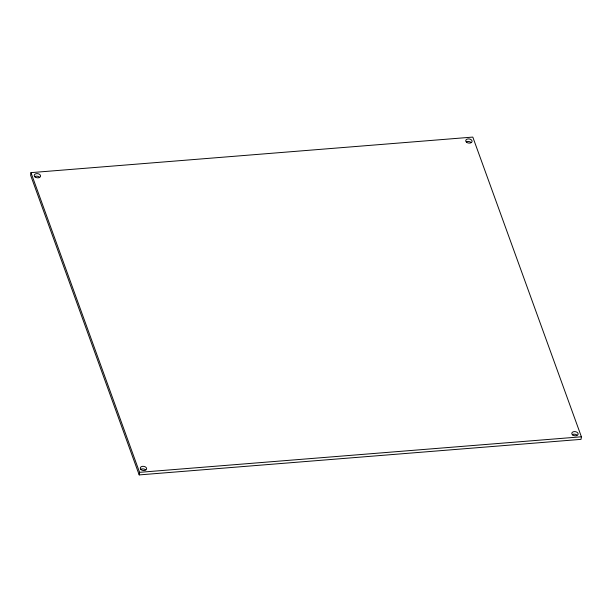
<?xml version="1.0" encoding="UTF-8"?>
<svg xmlns="http://www.w3.org/2000/svg" width="612" height="612" viewBox="0 0 612 612"><rect width="100%" height="100%" fill="white"/><g stroke="black" fill="none" stroke-linecap="round" stroke-linejoin="round"><path stroke-width="0.92" d="M30.967 172.638L30.6 175.208L139.192 474.912L581.033 439.362L581.4 436.792L472.808 137.088L30.967 172.638L139.559 472.334L139.192 474.912M139.559 472.334L581.4 436.792M572.396 434.581A3.205 2.088 8.1 0 1 576.902 435.01M140.882 469.297A3.205 2.088 8.1 0 1 145.388 469.725M34.823 176.6A3.205 2.088 8.1 0 1 39.329 177.029M466.336 141.885A3.205 2.088 8.1 0 1 470.85 142.313M572.671 434.971A3.205 2.088 8.1 0 0 578.034 434.543A3.205 2.088 8.1 0 0 574.209 431.605A3.205 2.088 8.1 0 0 572.671 434.971M141.15 469.687A3.205 2.088 8.1 0 0 146.52 469.259A3.205 2.088 8.1 0 0 142.695 466.321A3.205 2.088 8.1 0 0 141.15 469.687M35.098 176.99A3.205 2.088 8.1 0 0 40.461 176.554A3.205 2.088 8.1 0 0 36.636 173.624A3.205 2.088 8.1 0 0 35.098 176.99M466.612 142.275A3.205 2.088 8.1 0 0 471.974 141.839A3.205 2.088 8.1 0 0 468.149 138.909A3.205 2.088 8.1 0 0 466.612 142.275"/></g></svg>
